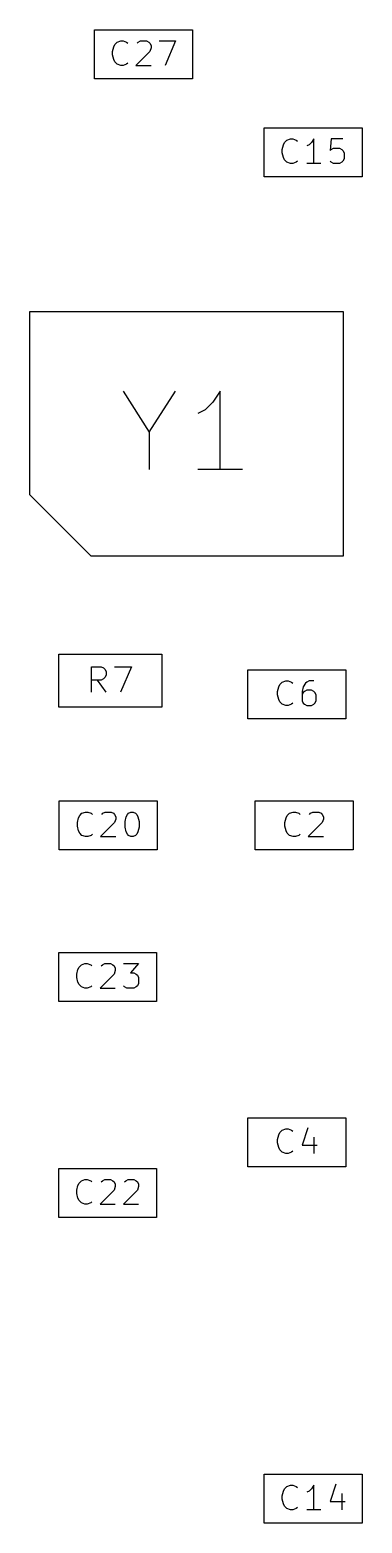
# Model space of a CAD drawing. Header units: inches. Extents: x 0.03 to 1.22, y -2.64 to -0.04.
# Drawn here: x 0.047 to 0.181, y -1.993 to -1.393 of the extents above; entities that cross this region are included whole.
import ezdxf

# ---------------------------------------------------------------- set-up
doc = ezdxf.new("R2010")
doc.units = ezdxf.units.IN
doc.header["$MEASUREMENT"] = 0
doc.layers.add('F.Fab', color=9, linetype='CONTINUOUS', true_color=0xafafaf)

msp = doc.modelspace()

# ---------------------------------------------------------------- linework, layer by layer
at = {"layer": 'F.Fab', "linetype": 'CONTINUOUS'}
for p, q in [((0.07323, -1.39272), (0.1126, -1.39272)), ((0.07323, -1.4124), (0.07323, -1.39272)), ((0.1126, -1.39272), (0.1126, -1.4124)), ((0.08096, -1.39953), (0.08143, -1.39859)), ((0.08143, -1.39859), (0.08237, -1.39766)), ((0.08237, -1.39766), (0.08377, -1.39719)), ((0.08377, -1.39719), (0.08471, -1.39719)), ((0.08471, -1.39719), (0.08612, -1.39766)), ((0.08612, -1.39766), (0.08659, -1.39813)), ((0.09034, -1.39813), (0.0908, -1.39766)), ((0.0908, -1.39766), (0.09174, -1.39719)), ((0.09174, -1.39719), (0.09409, -1.39719)), ((0.09409, -1.39719), (0.09502, -1.39766)), ((0.09502, -1.39766), (0.09549, -1.39813)), ((0.09549, -1.39813), (0.09596, -1.39906)), ((0.09924, -1.39719), (0.1058, -1.39719)), ((0.1058, -1.39719), (0.10158, -1.40703)), ((0.08049, -1.40141), (0.08096, -1.39953)), ((0.08049, -1.40281), (0.08049, -1.40141)), ((0.08096, -1.40469), (0.08049, -1.40281)), ((0.08143, -1.40562), (0.08096, -1.40469)), ((0.09549, -1.40141), (0.08987, -1.40703)), ((0.09596, -1.4), (0.09549, -1.40141)), ((0.09596, -1.39906), (0.09596, -1.4)), ((0.08237, -1.40656), (0.08143, -1.40562)), ((0.08377, -1.40703), (0.08237, -1.40656)), ((0.08471, -1.40703), (0.08377, -1.40703)), ((0.08612, -1.40656), (0.08471, -1.40703)), ((0.08659, -1.40609), (0.08612, -1.40656)), ((0.08987, -1.40703), (0.09596, -1.40703)), ((0.1126, -1.4124), (0.07323, -1.4124)), ((0.14142, -1.43209), (0.18079, -1.43209)), ((0.14142, -1.45177), (0.14142, -1.43209)), ((0.18079, -1.43209), (0.18079, -1.45177)), ((0.14868, -1.44078), (0.14915, -1.4389)), ((0.14868, -1.44218), (0.14868, -1.44078)), ((0.14915, -1.4389), (0.14962, -1.43796)), ((0.14962, -1.43796), (0.15056, -1.43703)), ((0.15056, -1.43703), (0.15196, -1.43656)), ((0.15196, -1.43656), (0.1529, -1.43656)), ((0.1529, -1.43656), (0.15431, -1.43703)), ((0.15431, -1.43703), (0.15477, -1.4375)), ((0.15946, -1.4389), (0.15852, -1.43937)), ((0.1604, -1.43796), (0.15946, -1.4389)), ((0.16134, -1.43656), (0.1604, -1.43796)), ((0.16134, -1.4464), (0.16134, -1.43656)), ((0.16837, -1.43656), (0.1679, -1.44124)), ((0.1679, -1.44124), (0.16837, -1.44078)), ((0.17305, -1.43656), (0.16837, -1.43656)), ((0.16837, -1.44078), (0.1693, -1.44031)), ((0.1693, -1.44031), (0.17165, -1.44031)), ((0.17165, -1.44031), (0.17259, -1.44078)), ((0.17259, -1.44078), (0.17305, -1.44124)), ((0.14915, -1.44406), (0.14868, -1.44218)), ((0.14962, -1.44499), (0.14915, -1.44406)), ((0.15056, -1.44593), (0.14962, -1.44499)), ((0.15196, -1.4464), (0.15056, -1.44593)), ((0.1529, -1.4464), (0.15196, -1.4464)), ((0.15431, -1.44593), (0.1529, -1.4464)), ((0.15477, -1.44546), (0.15431, -1.44593)), ((0.16415, -1.4464), (0.15852, -1.4464)), ((0.16837, -1.44593), (0.1679, -1.44546)), ((0.1693, -1.4464), (0.16837, -1.44593)), ((0.17165, -1.4464), (0.1693, -1.4464)), ((0.17259, -1.44593), (0.17165, -1.4464)), ((0.17305, -1.44546), (0.17259, -1.44593)), ((0.17305, -1.44124), (0.17352, -1.44218)), ((0.17352, -1.44453), (0.17305, -1.44546)), ((0.17352, -1.44218), (0.17352, -1.44453)), ((0.18079, -1.45177), (0.14142, -1.45177)), ((0.04724, -1.57972), (0.04724, -1.50591)), ((0.04724, -1.50591), (0.17323, -1.50591)), ((0.17323, -1.50591), (0.17323, -1.60433)), ((0.08474, -1.53795), (0.09524, -1.55444)), ((0.09524, -1.55444), (0.10574, -1.53795)), ((0.12073, -1.54245), (0.11774, -1.54545)), ((0.12373, -1.53795), (0.12073, -1.54245)), ((0.12373, -1.56944), (0.12373, -1.53795)), ((0.11774, -1.54545), (0.11474, -1.54695)), ((0.09524, -1.55444), (0.09524, -1.56944)), ((0.13273, -1.56944), (0.11474, -1.56944)), ((0.07185, -1.60433), (0.04724, -1.57972)), ((0.17323, -1.60433), (0.07185, -1.60433)), ((0.0589, -1.64374), (0.10024, -1.64374)), ((0.0589, -1.665), (0.0589, -1.64374)), ((0.10024, -1.64374), (0.10024, -1.665)), ((0.07201, -1.65902), (0.07201, -1.64879)), ((0.07201, -1.64879), (0.07591, -1.64879)), ((0.07591, -1.64879), (0.07689, -1.64927)), ((0.07689, -1.64927), (0.07737, -1.64976)), ((0.07737, -1.64976), (0.07786, -1.65074)), ((0.07786, -1.65074), (0.07786, -1.6522)), ((0.08127, -1.64879), (0.0881, -1.64879)), ((0.0881, -1.64879), (0.08371, -1.65902)), ((0.13488, -1.65), (0.17425, -1.65)), ((0.13488, -1.66969), (0.13488, -1.65)), ((0.17425, -1.65), (0.17425, -1.66969)), ((0.07591, -1.65415), (0.07201, -1.65415)), ((0.07786, -1.65902), (0.07445, -1.65415)), ((0.07689, -1.65366), (0.07591, -1.65415)), ((0.07737, -1.65317), (0.07689, -1.65366)), ((0.07786, -1.6522), (0.07737, -1.65317)), ((0.14683, -1.65869), (0.1473, -1.65681)), ((0.1473, -1.65681), (0.14777, -1.65588)), ((0.14777, -1.65588), (0.14871, -1.65494)), ((0.14871, -1.65494), (0.15011, -1.65447)), ((0.15011, -1.65447), (0.15105, -1.65447)), ((0.15105, -1.65447), (0.15246, -1.65494)), ((0.15246, -1.65494), (0.15293, -1.65541)), ((0.15714, -1.65681), (0.15668, -1.65869)), ((0.15808, -1.65541), (0.15714, -1.65681)), ((0.15855, -1.65494), (0.15808, -1.65541)), ((0.15949, -1.65447), (0.15855, -1.65494)), ((0.16136, -1.65447), (0.15949, -1.65447)), ((0.14683, -1.6601), (0.14683, -1.65869)), ((0.1473, -1.66197), (0.14683, -1.6601)), ((0.14777, -1.66291), (0.1473, -1.66197)), ((0.14871, -1.66385), (0.14777, -1.66291)), ((0.15668, -1.65869), (0.15668, -1.66244)), ((0.15714, -1.65916), (0.15668, -1.6601)), ((0.15668, -1.66244), (0.15714, -1.66338)), ((0.15761, -1.65869), (0.15714, -1.65916)), ((0.15855, -1.65822), (0.15761, -1.65869)), ((0.16043, -1.65822), (0.15855, -1.65822)), ((0.16136, -1.65869), (0.16043, -1.65822)), ((0.16183, -1.65916), (0.16136, -1.65869)), ((0.1623, -1.6601), (0.16183, -1.65916)), ((0.16183, -1.66338), (0.1623, -1.66244)), ((0.1623, -1.66244), (0.1623, -1.6601)), ((0.10024, -1.665), (0.0589, -1.665)), ((0.15011, -1.66431), (0.14871, -1.66385)), ((0.15105, -1.66431), (0.15011, -1.66431)), ((0.15246, -1.66385), (0.15105, -1.66431)), ((0.15293, -1.66338), (0.15246, -1.66385)), ((0.15714, -1.66338), (0.15761, -1.66385)), ((0.15761, -1.66385), (0.15855, -1.66431)), ((0.15855, -1.66431), (0.16043, -1.66431)), ((0.16043, -1.66431), (0.16136, -1.66385)), ((0.16136, -1.66385), (0.16183, -1.66338)), ((0.17425, -1.66969), (0.13488, -1.66969)), ((0.05906, -1.70276), (0.09843, -1.70276)), ((0.05906, -1.72244), (0.05906, -1.70276)), ((0.09843, -1.70276), (0.09843, -1.72244)), ((0.1378, -1.70276), (0.17717, -1.70276)), ((0.1378, -1.72244), (0.1378, -1.70276)), ((0.17717, -1.70276), (0.17717, -1.72244)), ((0.06632, -1.71145), (0.06679, -1.70957)), ((0.06679, -1.70957), (0.06726, -1.70863)), ((0.06726, -1.70863), (0.06819, -1.7077)), ((0.06819, -1.7077), (0.0696, -1.70723)), ((0.0696, -1.70723), (0.07054, -1.70723)), ((0.07054, -1.70723), (0.07194, -1.7077)), ((0.07194, -1.7077), (0.07241, -1.70816)), ((0.07616, -1.70816), (0.07663, -1.7077)), ((0.07663, -1.7077), (0.07757, -1.70723)), ((0.07757, -1.70723), (0.07991, -1.70723)), ((0.07991, -1.70723), (0.08085, -1.7077)), ((0.08085, -1.7077), (0.08132, -1.70816)), ((0.08132, -1.70816), (0.08179, -1.7091)), ((0.08179, -1.71004), (0.08132, -1.71145)), ((0.08179, -1.7091), (0.08179, -1.71004)), ((0.08554, -1.71098), (0.086, -1.7091)), ((0.08554, -1.71332), (0.08554, -1.71098)), ((0.086, -1.7091), (0.08647, -1.70816)), ((0.08647, -1.70816), (0.08694, -1.7077)), ((0.08694, -1.7077), (0.08788, -1.70723)), ((0.08788, -1.70723), (0.08882, -1.70723)), ((0.08882, -1.70723), (0.08975, -1.7077)), ((0.08975, -1.7077), (0.09022, -1.70816)), ((0.09022, -1.70816), (0.09069, -1.7091)), ((0.09069, -1.7091), (0.09116, -1.71098)), ((0.09116, -1.71098), (0.09116, -1.71332)), ((0.14975, -1.71145), (0.15022, -1.70957)), ((0.15022, -1.70957), (0.15068, -1.70863)), ((0.15068, -1.70863), (0.15162, -1.7077)), ((0.15162, -1.7077), (0.15303, -1.70723)), ((0.15303, -1.70723), (0.15397, -1.70723)), ((0.15397, -1.70723), (0.15537, -1.7077)), ((0.15537, -1.7077), (0.15584, -1.70816)), ((0.15959, -1.70816), (0.16006, -1.7077)), ((0.16006, -1.7077), (0.161, -1.70723)), ((0.161, -1.70723), (0.16334, -1.70723)), ((0.16334, -1.70723), (0.16428, -1.7077)), ((0.16428, -1.7077), (0.16475, -1.70816)), ((0.16475, -1.70816), (0.16521, -1.7091)), ((0.16521, -1.71004), (0.16475, -1.71145)), ((0.16521, -1.7091), (0.16521, -1.71004)), ((0.06632, -1.71285), (0.06632, -1.71145)), ((0.06679, -1.71473), (0.06632, -1.71285)), ((0.06726, -1.71566), (0.06679, -1.71473)), ((0.06819, -1.7166), (0.06726, -1.71566)), ((0.0696, -1.71707), (0.06819, -1.7166)), ((0.07054, -1.71707), (0.0696, -1.71707)), ((0.07194, -1.7166), (0.07054, -1.71707)), ((0.07241, -1.71613), (0.07194, -1.7166)), ((0.08132, -1.71145), (0.07569, -1.71707)), ((0.07569, -1.71707), (0.08179, -1.71707)), ((0.086, -1.7152), (0.08554, -1.71332)), ((0.08647, -1.71613), (0.086, -1.7152)), ((0.08694, -1.7166), (0.08647, -1.71613)), ((0.08788, -1.71707), (0.08694, -1.7166)), ((0.08882, -1.71707), (0.08788, -1.71707)), ((0.08975, -1.7166), (0.08882, -1.71707)), ((0.09022, -1.71613), (0.08975, -1.7166)), ((0.09069, -1.7152), (0.09022, -1.71613)), ((0.09116, -1.71332), (0.09069, -1.7152)), ((0.14975, -1.71285), (0.14975, -1.71145)), ((0.15022, -1.71473), (0.14975, -1.71285)), ((0.15068, -1.71566), (0.15022, -1.71473)), ((0.15162, -1.7166), (0.15068, -1.71566)), ((0.15303, -1.71707), (0.15162, -1.7166)), ((0.15397, -1.71707), (0.15303, -1.71707)), ((0.15537, -1.7166), (0.15397, -1.71707)), ((0.15584, -1.71613), (0.15537, -1.7166)), ((0.16475, -1.71145), (0.15912, -1.71707)), ((0.15912, -1.71707), (0.16521, -1.71707)), ((0.09843, -1.72244), (0.05906, -1.72244)), ((0.17717, -1.72244), (0.1378, -1.72244)), ((0.05882, -1.76366), (0.09819, -1.76366)), ((0.05882, -1.78335), (0.05882, -1.76366)), ((0.09819, -1.76366), (0.09819, -1.78335)), ((0.06608, -1.77235), (0.06655, -1.77048)), ((0.06655, -1.77048), (0.06702, -1.76954)), ((0.06702, -1.76954), (0.06796, -1.7686)), ((0.06796, -1.7686), (0.06936, -1.76813)), ((0.06936, -1.76813), (0.0703, -1.76813)), ((0.0703, -1.76813), (0.07171, -1.7686)), ((0.07171, -1.7686), (0.07218, -1.76907)), ((0.07593, -1.76907), (0.07639, -1.7686)), ((0.07639, -1.7686), (0.07733, -1.76813)), ((0.07733, -1.76813), (0.07968, -1.76813)), ((0.07968, -1.76813), (0.08061, -1.7686)), ((0.08061, -1.7686), (0.08108, -1.76907)), ((0.08108, -1.76907), (0.08155, -1.77001)), ((0.08155, -1.77094), (0.08108, -1.77235)), ((0.08155, -1.77001), (0.08155, -1.77094)), ((0.08483, -1.76813), (0.09092, -1.76813)), ((0.09092, -1.76813), (0.08764, -1.77188)), ((0.06608, -1.77376), (0.06608, -1.77235)), ((0.06655, -1.77563), (0.06608, -1.77376)), ((0.06702, -1.77657), (0.06655, -1.77563)), ((0.06796, -1.77751), (0.06702, -1.77657)), ((0.07218, -1.77704), (0.07171, -1.77751)), ((0.08108, -1.77235), (0.07546, -1.77798)), ((0.0853, -1.77751), (0.08483, -1.77704)), ((0.08764, -1.77188), (0.08905, -1.77188)), ((0.08905, -1.77188), (0.08999, -1.77235)), ((0.08999, -1.77235), (0.09046, -1.77282)), ((0.09046, -1.77704), (0.08999, -1.77751)), ((0.09046, -1.77282), (0.09092, -1.77376)), ((0.09092, -1.7761), (0.09046, -1.77704)), ((0.09092, -1.77376), (0.09092, -1.7761)), ((0.06936, -1.77798), (0.06796, -1.77751)), ((0.0703, -1.77798), (0.06936, -1.77798)), ((0.07171, -1.77751), (0.0703, -1.77798)), ((0.07546, -1.77798), (0.08155, -1.77798)), ((0.08624, -1.77798), (0.0853, -1.77751)), ((0.08905, -1.77798), (0.08624, -1.77798)), ((0.08999, -1.77751), (0.08905, -1.77798)), ((0.09819, -1.78335), (0.05882, -1.78335)), ((0.13488, -1.83012), (0.17425, -1.83012)), ((0.13488, -1.8498), (0.13488, -1.83012)), ((0.17425, -1.83012), (0.17425, -1.8498)), ((0.14683, -1.83881), (0.1473, -1.83693)), ((0.1473, -1.83693), (0.14777, -1.836)), ((0.14777, -1.836), (0.14871, -1.83506)), ((0.14871, -1.83506), (0.15011, -1.83459)), ((0.15011, -1.83459), (0.15105, -1.83459)), ((0.15105, -1.83459), (0.15246, -1.83506)), ((0.15246, -1.83506), (0.15293, -1.83553)), ((0.15902, -1.83412), (0.15668, -1.84115)), ((0.14683, -1.84021), (0.14683, -1.83881)), ((0.1473, -1.84209), (0.14683, -1.84021)), ((0.14777, -1.84303), (0.1473, -1.84209)), ((0.14871, -1.84396), (0.14777, -1.84303)), ((0.15668, -1.84115), (0.16277, -1.84115)), ((0.16136, -1.83787), (0.16136, -1.84443)), ((0.15011, -1.84443), (0.14871, -1.84396)), ((0.15105, -1.84443), (0.15011, -1.84443)), ((0.15246, -1.84396), (0.15105, -1.84443)), ((0.15293, -1.84349), (0.15246, -1.84396)), ((0.05882, -1.85051), (0.09819, -1.85051)), ((0.05882, -1.8702), (0.05882, -1.85051)), ((0.06796, -1.85545), (0.06936, -1.85498)), ((0.06936, -1.85498), (0.0703, -1.85498)), ((0.0703, -1.85498), (0.07171, -1.85545)), ((0.07639, -1.85545), (0.07733, -1.85498)), ((0.07733, -1.85498), (0.07968, -1.85498)), ((0.07968, -1.85498), (0.08061, -1.85545)), ((0.08577, -1.85545), (0.08671, -1.85498)), ((0.08671, -1.85498), (0.08905, -1.85498)), ((0.08905, -1.85498), (0.08999, -1.85545)), ((0.09819, -1.85051), (0.09819, -1.8702)), ((0.17425, -1.8498), (0.13488, -1.8498)), ((0.06608, -1.8592), (0.06655, -1.85733)), ((0.06608, -1.86061), (0.06608, -1.8592)), ((0.06655, -1.86248), (0.06608, -1.86061)), ((0.06655, -1.85733), (0.06702, -1.85639)), ((0.06702, -1.85639), (0.06796, -1.85545)), ((0.07171, -1.85545), (0.07218, -1.85592)), ((0.08108, -1.8592), (0.07546, -1.86483)), ((0.07593, -1.85592), (0.07639, -1.85545)), ((0.08061, -1.85545), (0.08108, -1.85592)), ((0.08108, -1.85592), (0.08155, -1.85686)), ((0.08155, -1.8578), (0.08108, -1.8592)), ((0.08155, -1.85686), (0.08155, -1.8578)), ((0.09046, -1.8592), (0.08483, -1.86483)), ((0.0853, -1.85592), (0.08577, -1.85545)), ((0.08999, -1.85545), (0.09046, -1.85592)), ((0.09046, -1.85592), (0.09092, -1.85686)), ((0.09092, -1.8578), (0.09046, -1.8592)), ((0.09092, -1.85686), (0.09092, -1.8578)), ((0.06702, -1.86342), (0.06655, -1.86248)), ((0.06796, -1.86436), (0.06702, -1.86342)), ((0.06936, -1.86483), (0.06796, -1.86436)), ((0.0703, -1.86483), (0.06936, -1.86483)), ((0.07171, -1.86436), (0.0703, -1.86483)), ((0.07218, -1.86389), (0.07171, -1.86436)), ((0.07546, -1.86483), (0.08155, -1.86483)), ((0.08483, -1.86483), (0.09092, -1.86483)), ((0.09819, -1.8702), (0.05882, -1.8702)), ((0.14142, -1.97343), (0.18079, -1.97343)), ((0.14142, -1.99311), (0.14142, -1.97343)), ((0.18079, -1.97343), (0.18079, -1.99311)), ((0.14868, -1.98211), (0.14915, -1.98024)), ((0.14915, -1.98024), (0.14962, -1.9793)), ((0.14962, -1.9793), (0.15056, -1.97837)), ((0.15056, -1.97837), (0.15196, -1.9779)), ((0.15196, -1.9779), (0.1529, -1.9779)), ((0.1529, -1.9779), (0.15431, -1.97837)), ((0.15431, -1.97837), (0.15477, -1.97883)), ((0.15946, -1.98024), (0.15852, -1.98071)), ((0.1604, -1.9793), (0.15946, -1.98024)), ((0.16134, -1.9779), (0.1604, -1.9793)), ((0.16134, -1.98774), (0.16134, -1.9779)), ((0.17024, -1.97743), (0.1679, -1.98446)), ((0.17259, -1.98118), (0.17259, -1.98774)), ((0.14868, -1.98352), (0.14868, -1.98211)), ((0.14915, -1.9854), (0.14868, -1.98352)), ((0.14962, -1.98633), (0.14915, -1.9854)), ((0.15056, -1.98727), (0.14962, -1.98633)), ((0.15196, -1.98774), (0.15056, -1.98727)), ((0.15431, -1.98727), (0.1529, -1.98774)), ((0.15477, -1.9868), (0.15431, -1.98727)), ((0.1679, -1.98446), (0.17399, -1.98446)), ((0.18079, -1.99311), (0.14142, -1.99311)), ((0.1529, -1.98774), (0.15196, -1.98774)), ((0.16415, -1.98774), (0.15852, -1.98774))]:
    msp.add_line(p, q, dxfattribs=at)

doc.saveas('drawing.dxf')
